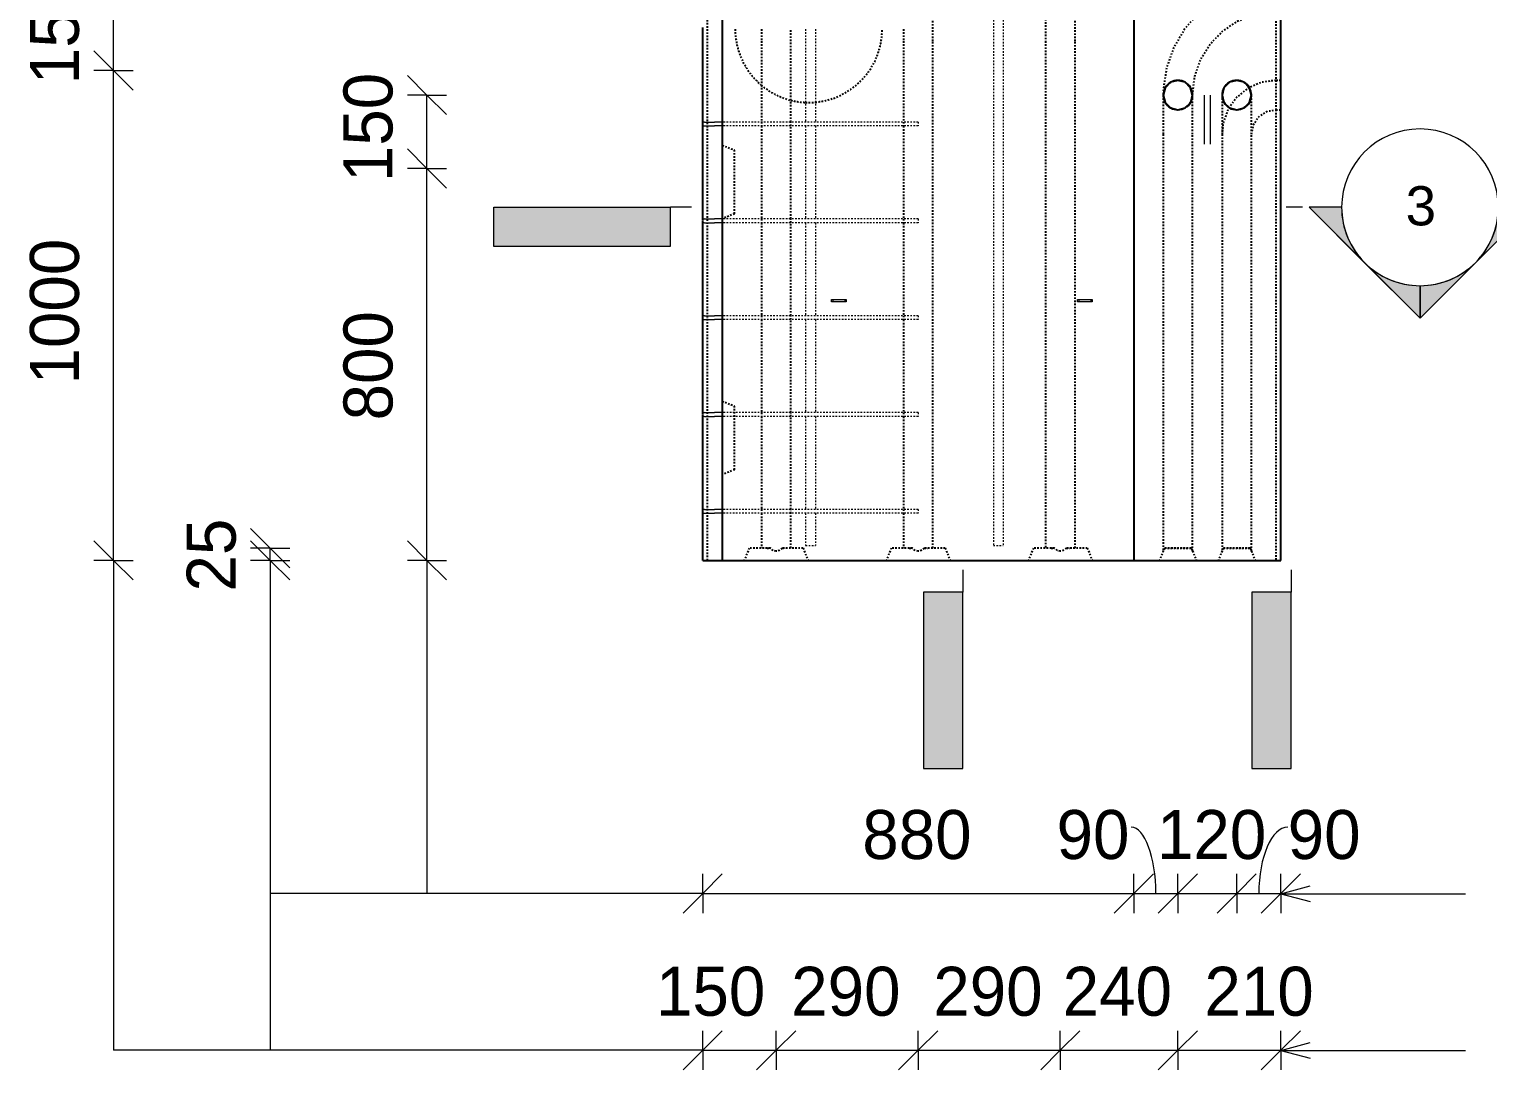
# Model space of a CAD drawing. Header units: millimetres. Extents: x -17195 to -5258, y -2447 to 8056.
# Drawn here: x -14268 to -11291, y -2435 to -310 of the extents above; entities that cross this region are included whole.
import ezdxf

# ---------------------------------------------------------------- set-up
doc = ezdxf.new("R2010")
doc.units = ezdxf.units.MM
doc.linetypes.add('Dash', pattern=[6.36, 3.18, -3.18])
for name, color, linetype, lineweight in [('A-ANNO-DIMS', 211, 'Continuous', 9), ('A-ANNO-DIMS-40', 211, 'Continuous', 9), ('A-DETL-MBND', 5, 'Continuous', 18), ('A-GENM', 13, 'Continuous', 18), ('A-WALL', 113, 'Continuous', 25), ('A-WALL-HDLN', 110, 'Dash', 25), ('G-ANNO-SYMB', 111, 'Continuous', 9), ('G-ANNO-TEXT', 231, 'Continuous', 9), ('S-RBAR', 171, 'Continuous', 18)]:
    doc.layers.add(name, color=color, linetype=linetype, lineweight=lineweight)
doc.styles.add('Arial', font='arial.ttf', dxfattribs={"height": 80})
doc.styles.add('Nirmala UI Semilight', font='NirmalaS.ttf', dxfattribs={"height": 100})
doc.dimstyles.new('Arrow_Filled_-_2_5_NI_UI', dxfattribs={"dimscale": 304.8, "dimtxt": 104.736395, "dimasz": 0.262467, "dimexe": 0.131234, "dimexo": 0.0625, "dimgap": 0.131234, "dimtad": 1, "dimdec": 4, "dimzin": 0, "dimdsep": 46, "dimtxsty": 'Nirmala UI Semilight', "dimblk1": 'OBLIQUE', "dimblk2": 'OBLIQUE', "dimsah": 1, "dimcen": 0.09, "dimazin": 0, "dimtfac": 1, "dimtdec": 4, "dimtix": 1, "dimtmove": 0, "dimatfit": 3, "dimfxl": 0.131234, "dimfxlon": 1, "dimtvp": 1, "dimtolj": 1, "dimtzin": 0, "dimarcsym": 2})
doc.dimstyles.new('Arrow_Filled_-_2_5_NI_UI_1', dxfattribs={"dimscale": 304.8, "dimtxt": 104.736395, "dimasz": 0.262467, "dimexe": 0.131234, "dimexo": 0.0625, "dimgap": 0.131234, "dimtad": 1, "dimdec": 4, "dimzin": 0, "dimdsep": 46, "dimtxsty": 'Nirmala UI Semilight', "dimblk1": 'OBLIQUE', "dimblk2": 'OBLIQUE', "dimsah": 1, "dimcen": 0.09, "dimazin": 0, "dimtfac": 1, "dimtdec": 4, "dimtix": 1, "dimtmove": 2, "dimatfit": 3, "dimfxl": 0.131234, "dimfxlon": 1, "dimtvp": 1, "dimtolj": 1, "dimtzin": 0, "dimarcsym": 2})
doc.dimstyles.new('Arrow_Filled_-_2_5_NI_UI_2', dxfattribs={"dimscale": 304.8, "dimtxt": 104.736395, "dimasz": 0.262467, "dimexe": 0.131234, "dimexo": 0.0625, "dimgap": 0.131234, "dimtad": 1, "dimdec": 4, "dimzin": 0, "dimdsep": 46, "dimtxsty": 'Nirmala UI Semilight', "dimblk1": 'OBLIQUE', "dimblk2": 'OBLIQUE', "dimsah": 1, "dimcen": 0.09, "dimazin": 0, "dimtfac": 1, "dimtdec": 4, "dimtix": 1, "dimtmove": 1, "dimatfit": 3, "dimfxl": 0.131234, "dimfxlon": 1, "dimtvp": 1, "dimtolj": 1, "dimtzin": 0, "dimarcsym": 2})

# ---------------------------------------------------------------- blocks, each defined once
blk = doc.blocks.new('RR spread anchor face based - RR-SA-0_7-110-2888042-Elevation Front')
at = {"layer": 'A-GENM'}
for p, q in [((-12630.8, -862.5), (-12628.3, -862.5)), ((-12630.8, -867.5), (-12630.8, -862.5)), ((-12628.3, -862.5), (-12603.3, -862.5)), ((-12628.3, -862.5), (-12628.3, -867.5)), ((-12603.3, -862.5), (-12600.8, -862.5)), ((-12603.3, -862.5), (-12603.3, -867.5)), ((-12600.8, -862.5), (-12600.8, -867.5)), ((-12628.3, -867.5), (-12630.8, -867.5)), ((-12603.3, -867.5), (-12628.3, -867.5)), ((-12600.8, -867.5), (-12603.3, -867.5))]:
    blk.add_line(p, q, dxfattribs=at)
blk = doc.blocks.new('12_7Ø_ Lifting Insert_COLUMN - 12_9Ø Lifting insert-1653057-Elevation Front')
at = {"layer": 'A-GENM', "flags": 128}
for points in [[(-11870.2, 2190), (-11870.2, 2190), (-11870.2, 2189.8), (-11870.2, 2189.6), (-11870.2, 2189.4), (-11870.2, 2189), (-11870.2, 2188.6), (-11870.2, 2188.1), (-11870.2, 2187.5), (-11870.2, 2186.8), (-11870.2, 2186.1), (-11870.2, 2185.2), (-11870.2, 2184.3), (-11870.2, 2183.4), (-11870.2, 2182.4), (-11870.2, 2181.3), (-11870.2, 2180.1), (-11870.2, 2178.9), (-11870.2, 2177.6), (-11870.2, 2176.2), (-11870.2, 2174.8), (-11870.2, 2173.4), (-11870.2, 2171.9), (-11870.2, 2170.3), (-11870.2, 2168.7), (-11870.2, 2167), (-11870.2, 2165.3), (-11870.2, 2163.6), (-11870.2, 2161.8), (-11870.2, 2160), (-11870.2, 2158.1), (-11870.2, 2156.2), (-11870.2, 2154.3), (-11870.2, 2152.4), (-11870.2, 2150.5), (-11870.2, 2148.5), (-11870.2, 2146.5), (-11870.2, 2144.5), (-11870.2, 2142.5), (-11870.2, 2140.5), (-11870.2, 2138.5), (-11870.2, 2136.5), (-11870.2, 2134.6), (-11870.2, 2132.6), (-11870.2, 2130.6), (-11870.2, 2128.6), (-11870.2, 2126.7), (-11870.2, 2124.8), (-11870.2, 2122.9), (-11870.2, 2121), (-11870.2, 2119.2), (-11870.2, 2117.4), (-11870.2, 2115.6), (-11870.2, 2113.9), (-11870.2, 2112.2), (-11870.2, 2110.6), (-11870.2, 2109), (-11870.2, 2107.4), (-11870.2, 2105.9), (-11870.2, 2104.5), (-11870.2, 2103.1), (-11870.2, 2101.8), (-11870.2, 2100.5), (-11870.2, 2099.4), (-11870.2, 2098.2), (-11870.2, 2097.2), (-11870.2, 2096.2), (-11870.2, 2095.2), (-11870.2, 2094.4), (-11870.2, 2093.6), (-11870.2, 2092.9), (-11870.2, 2092.3), (-11870.2, 2091.7), (-11870.2, 2091.2), (-11870.2, 2090.8), (-11870.2, 2090.5), (-11870.2, 2090.3), (-11870.2, 2090.1), (-11870.2, 2090), (-11870.2, 2090)], [(-11857.5, 2090), (-11857.5, 2090), (-11857.5, 2090.2), (-11857.5, 2090.4), (-11857.5, 2090.6), (-11857.5, 2091), (-11857.5, 2091.4), (-11857.5, 2091.9), (-11857.5, 2092.5), (-11857.5, 2093.2), (-11857.5, 2093.9), (-11857.5, 2094.8), (-11857.5, 2095.7), (-11857.5, 2096.6), (-11857.5, 2097.6), (-11857.5, 2098.7), (-11857.5, 2099.9), (-11857.5, 2101.1), (-11857.5, 2102.4), (-11857.5, 2103.8), (-11857.5, 2105.2), (-11857.5, 2106.6), (-11857.5, 2108.1), (-11857.5, 2109.7), (-11857.5, 2111.3), (-11857.5, 2113), (-11857.5, 2114.7), (-11857.5, 2116.4), (-11857.5, 2118.2), (-11857.5, 2120), (-11857.5, 2121.9), (-11857.5, 2123.8), (-11857.5, 2125.7), (-11857.5, 2127.6), (-11857.5, 2129.5), (-11857.5, 2131.5), (-11857.5, 2133.5), (-11857.5, 2135.5), (-11857.5, 2137.5), (-11857.5, 2139.5), (-11857.5, 2141.5), (-11857.5, 2143.5), (-11857.5, 2145.4), (-11857.5, 2147.4), (-11857.5, 2149.4), (-11857.5, 2151.4), (-11857.5, 2153.3), (-11857.5, 2155.2), (-11857.5, 2157.1), (-11857.5, 2159), (-11857.5, 2160.8), (-11857.5, 2162.6), (-11857.5, 2164.4), (-11857.5, 2166.1), (-11857.5, 2167.8), (-11857.5, 2169.4), (-11857.5, 2171), (-11857.5, 2172.6), (-11857.5, 2174.1), (-11857.5, 2175.5), (-11857.5, 2176.9), (-11857.5, 2178.2), (-11857.5, 2179.5), (-11857.5, 2180.6), (-11857.5, 2181.8), (-11857.5, 2182.8), (-11857.5, 2183.8), (-11857.5, 2184.8), (-11857.5, 2185.6), (-11857.5, 2186.4), (-11857.5, 2187.1), (-11857.5, 2187.7), (-11857.5, 2188.3), (-11857.5, 2188.8), (-11857.5, 2189.2), (-11857.5, 2189.5), (-11857.5, 2189.7), (-11857.5, 2189.9), (-11857.5, 2190), (-11857.5, 2190)]]:
    blk.add_lwpolyline(points, dxfattribs=at)
blk = doc.blocks.new('Detail View - M_Section Tail - Filled Horizontal-14034-Elevation Front')
at = {"layer": 'G-ANNO-SYMB'}
blk.add_hatch(color=256, dxfattribs=at).paths.add_polyline_path([(-12959.8, -754.2), (-12959.8, -674.2), (-13319.8, -674.2), (-13319.8, -754.2)])
for p, q in [((-13319.8, -754.2), (-13319.8, -674.2)), ((-13319.8, -674.2), (-12959.8, -674.2)), ((-12959.8, -674.2), (-12959.8, -754.2)), ((-12959.8, -754.2), (-13319.8, -754.2))]:
    blk.add_line(p, q, dxfattribs=at)
blk = doc.blocks.new('Detail View - M_Section Head - Filled SHOP DWG-1002450-Elevation Front')
at = {"layer": 'G-ANNO-SYMB'}
h = blk.add_hatch(color=256, dxfattribs=at)
edge = h.paths.add_edge_path()
edge.add_line((-11655.9, -674.2), (-11589.7, -674.2))
edge.add_arc((-11429.7, -674.2), 160, 180, 225)
edge.add_line((-11542.8, -787.3), (-11655.9, -674.2))
h = blk.add_hatch(color=256, dxfattribs=at)
edge = h.paths.add_edge_path()
edge.add_line((-11203.4, -674.2), (-11316.5, -787.3))
edge.add_arc((-11429.7, -674.2), 160, 315, 360)
edge.add_line((-11269.7, -674.2), (-11203.4, -674.2))
h = blk.add_hatch(color=256, dxfattribs=at)
edge = h.paths.add_edge_path()
edge.add_line((-11429.7, -900.5), (-11542.8, -787.3))
edge.add_arc((-11429.7, -674.2), 160, 225, 270)
edge.add_line((-11429.7, -834.2), (-11429.7, -900.5))
h = blk.add_hatch(color=256, dxfattribs=at)
edge = h.paths.add_edge_path()
edge.add_line((-11429.7, -900.5), (-11429.7, -834.2))
edge.add_arc((-11429.7, -674.2), 160, 270, 315)
edge.add_line((-11316.5, -787.3), (-11429.7, -900.5))
for p, q in [((-11429.7, -900.5), (-11655.9, -674.2)), ((-11589.7, -674.2), (-11655.9, -674.2)), ((-11655.9, -674.2), (-11542.8, -787.3)), ((-11589.7, -674.2), (-11655.9, -674.2)), ((-11429.7, -900.5), (-11203.4, -674.2)), ((-11316.5, -787.3), (-11203.4, -674.2)), ((-11269.7, -674.2), (-11203.4, -674.2)), ((-11203.4, -674.2), (-11269.7, -674.2)), ((-11542.8, -787.3), (-11429.7, -900.5)), ((-11429.7, -900.5), (-11316.5, -787.3)), ((-11429.7, -834.2), (-11429.7, -900.5)), ((-11429.7, -900.5), (-11429.7, -834.2))]:
    blk.add_line(p, q, dxfattribs=at)
for start, end in [(360, 180), (180, 360), (180, 225), (315, 0), (225, 270), (270, 315)]:
    blk.add_arc((-11429.7, -674.2), 160, start, end, dxfattribs=at)
blk = doc.blocks.new('DIMBLOCK16-Elevation Front')
at = {"layer": 'A-ANNO-DIMS-40'}
for p, q in [((-12893.8, -2395.3), (-12853.8, -2355.3)), ((-12893.8, -2395.3), (-12893.8, -2355.3)), ((-12743.8, -2395.3), (-12703.8, -2355.3)), ((-12743.8, -2395.3), (-12743.8, -2355.3)), ((-12893.8, -2395.3), (-12933.8, -2435.3)), ((-12893.8, -2395.3), (-12743.8, -2395.3)), ((-12893.8, -2395.3), (-12893.8, -2435.3)), ((-12743.8, -2395.3), (-12783.8, -2435.3)), ((-12743.8, -2395.3), (-12743.8, -2435.3))]:
    blk.add_line(p, q, dxfattribs=at)
at = {"layer": 'A-ANNO-DIMS-40', "color": 0, "insert": (-12989.1, -2224.8), "char_height": 100, "width": 246.797, "attachment_point": 1, "line_spacing_factor": 1.142579, "style": 'Nirmala UI Semilight'}
blk.add_mtext('150', dxfattribs=at)
blk = doc.blocks.new('_Oblique')
at = {"color": 0, "linetype": 'ByBlock', "lineweight": -2}
blk.add_line((-0.5, -0.5), (0.5, 0.5), dxfattribs=at)
blk = doc.blocks.new('DIMBLOCK17-Elevation Front')
at = {"layer": 'A-ANNO-DIMS-40'}
for p, q in [((-12743.8, -2395.3), (-12703.8, -2355.3)), ((-12743.8, -2395.3), (-12743.8, -2355.3)), ((-12453.8, -2395.3), (-12413.8, -2355.3)), ((-12453.8, -2395.3), (-12453.8, -2355.3)), ((-12743.8, -2395.3), (-12783.8, -2435.3)), ((-12743.8, -2395.3), (-12453.8, -2395.3)), ((-12743.8, -2395.3), (-12743.8, -2435.3)), ((-12453.8, -2395.3), (-12493.8, -2435.3)), ((-12453.8, -2395.3), (-12453.8, -2435.3))]:
    blk.add_line(p, q, dxfattribs=at)
at = {"layer": 'A-ANNO-DIMS-40', "color": 0, "insert": (-12713.1, -2224.8), "char_height": 100, "width": 274.219, "attachment_point": 1, "line_spacing_factor": 1.142579, "style": 'Nirmala UI Semilight'}
blk.add_mtext('290', dxfattribs=at)
blk = doc.blocks.new('DIMBLOCK18-Elevation Front')
at = {"layer": 'A-ANNO-DIMS-40'}
for p, q in [((-12453.8, -2395.3), (-12413.8, -2355.3)), ((-12453.8, -2395.3), (-12453.8, -2355.3)), ((-12163.8, -2395.3), (-12123.8, -2355.3)), ((-12163.8, -2395.3), (-12163.8, -2355.3)), ((-12453.8, -2395.3), (-12493.8, -2435.3)), ((-12453.8, -2395.3), (-12163.8, -2395.3)), ((-12453.8, -2395.3), (-12453.8, -2435.3)), ((-12163.8, -2395.3), (-12203.8, -2435.3)), ((-12163.8, -2395.3), (-12163.8, -2435.3))]:
    blk.add_line(p, q, dxfattribs=at)
at = {"layer": 'A-ANNO-DIMS-40', "color": 0, "insert": (-12423.1, -2224.8), "char_height": 100, "width": 274.219, "attachment_point": 1, "line_spacing_factor": 1.142579, "style": 'Nirmala UI Semilight'}
blk.add_mtext('290', dxfattribs=at)
blk = doc.blocks.new('DIMBLOCK19-Elevation Front')
at = {"layer": 'A-ANNO-DIMS-40'}
for p, q in [((-12163.8, -2395.3), (-12123.8, -2355.3)), ((-12163.8, -2395.3), (-12163.8, -2355.3)), ((-11923.8, -2395.3), (-11883.8, -2355.3)), ((-11923.8, -2395.3), (-11923.8, -2355.3)), ((-12163.8, -2395.3), (-12203.8, -2435.3)), ((-12163.8, -2395.3), (-11923.8, -2395.3)), ((-12163.8, -2395.3), (-12163.8, -2435.3)), ((-11923.8, -2395.3), (-11963.8, -2435.3)), ((-11923.8, -2395.3), (-11923.8, -2435.3))]:
    blk.add_line(p, q, dxfattribs=at)
at = {"layer": 'A-ANNO-DIMS-40', "color": 0, "insert": (-12159, -2224.8), "char_height": 100, "width": 276.504, "attachment_point": 1, "line_spacing_factor": 1.142579, "style": 'Nirmala UI Semilight'}
blk.add_mtext('240', dxfattribs=at)
blk = doc.blocks.new('DIMBLOCK20-Elevation Front')
at = {"layer": 'A-ANNO-DIMS-40'}
for p, q in [((-11923.8, -2395.3), (-11883.8, -2355.3)), ((-11923.8, -2395.3), (-11923.8, -2355.3)), ((-11713.8, -2395.3), (-11673.8, -2355.3)), ((-11713.8, -2395.3), (-11713.8, -2355.3)), ((-11923.8, -2395.3), (-11963.8, -2435.3)), ((-11923.8, -2395.3), (-11713.8, -2395.3)), ((-11923.8, -2395.3), (-11923.8, -2435.3)), ((-11713.8, -2395.3), (-11753.8, -2435.3)), ((-11713.8, -2395.3), (-11713.8, -2435.3))]:
    blk.add_line(p, q, dxfattribs=at)
at = {"layer": 'A-ANNO-DIMS-40', "color": 0, "insert": (-11869.7, -2224.8), "char_height": 100, "width": 246.797, "attachment_point": 1, "line_spacing_factor": 1.142579, "style": 'Nirmala UI Semilight'}
blk.add_mtext('210', dxfattribs=at)
blk = doc.blocks.new('DIMBLOCK21-Elevation Front')
at = {"layer": 'A-ANNO-DIMS-40'}
for p, q in [((-12893.8, -2075.3), (-12853.8, -2035.3)), ((-12893.8, -2075.3), (-12893.8, -2035.3)), ((-12013.8, -2075.3), (-11973.8, -2035.3)), ((-12013.8, -2075.3), (-12013.8, -2035.3)), ((-12893.8, -2075.3), (-12933.8, -2115.3)), ((-12893.8, -2075.3), (-12013.8, -2075.3)), ((-12893.8, -2075.3), (-12893.8, -2115.3)), ((-12013.8, -2075.3), (-12053.8, -2115.3)), ((-12013.8, -2075.3), (-12013.8, -2115.3))]:
    blk.add_line(p, q, dxfattribs=at)
at = {"layer": 'A-ANNO-DIMS-40', "color": 0, "insert": (-12568.1, -1904.8), "char_height": 100, "width": 274.219, "attachment_point": 1, "line_spacing_factor": 1.142579, "style": 'Nirmala UI Semilight'}
blk.add_mtext('880', dxfattribs=at)
blk = doc.blocks.new('DIMBLOCK22-Elevation Front')
at = {"layer": 'A-ANNO-DIMS-40'}
for p, q in [((-12013.8, -2075.3), (-11973.8, -2035.3)), ((-12013.8, -2075.3), (-12013.8, -2035.3)), ((-11923.8, -2075.3), (-11883.8, -2035.3)), ((-11923.8, -2075.3), (-11923.8, -2035.3)), ((-12013.8, -2075.3), (-12053.8, -2115.3)), ((-12013.8, -2075.3), (-11923.8, -2075.3)), ((-12013.8, -2075.3), (-12013.8, -2115.3)), ((-11923.8, -2075.3), (-11963.8, -2115.3)), ((-11923.8, -2075.3), (-11923.8, -2115.3))]:
    blk.add_line(p, q, dxfattribs=at)
blk.add_ellipse((-12019.2, -2075.3), major_axis=(0, 135.2), ratio=0.372426, start_param=4.712389, end_param=6.283185, dxfattribs=at)
at = {"layer": 'A-ANNO-DIMS-40', "color": 0, "insert": (-12171.5, -1904.8), "char_height": 100, "width": 182.813, "attachment_point": 1, "line_spacing_factor": 1.142579, "style": 'Nirmala UI Semilight'}
blk.add_mtext('90', dxfattribs=at)
blk = doc.blocks.new('DIMBLOCK23-Elevation Front')
at = {"layer": 'A-ANNO-DIMS-40'}
for p, q in [((-11923.8, -2075.3), (-11883.8, -2035.3)), ((-11923.8, -2075.3), (-11923.8, -2035.3)), ((-11803.8, -2075.3), (-11763.8, -2035.3)), ((-11803.8, -2075.3), (-11803.8, -2035.3)), ((-11923.8, -2075.3), (-11963.8, -2115.3)), ((-11923.8, -2075.3), (-11803.8, -2075.3)), ((-11923.8, -2075.3), (-11923.8, -2115.3)), ((-11803.8, -2075.3), (-11843.8, -2115.3)), ((-11803.8, -2075.3), (-11803.8, -2115.3))]:
    blk.add_line(p, q, dxfattribs=at)
at = {"layer": 'A-ANNO-DIMS-40', "color": 0, "insert": (-11966.6, -1904.8), "char_height": 100, "width": 246.797, "attachment_point": 1, "line_spacing_factor": 1.142579, "style": 'Nirmala UI Semilight'}
blk.add_mtext('120', dxfattribs=at)
blk = doc.blocks.new('DIMBLOCK24-Elevation Front')
at = {"layer": 'A-ANNO-DIMS-40'}
for p, q in [((-11803.8, -2075.3), (-11763.8, -2035.3)), ((-11803.8, -2075.3), (-11803.8, -2035.3)), ((-11713.8, -2075.3), (-11673.8, -2035.3)), ((-11713.8, -2075.3), (-11713.8, -2035.3)), ((-11803.8, -2075.3), (-11843.8, -2115.3)), ((-11803.8, -2075.3), (-11713.8, -2075.3)), ((-11803.8, -2075.3), (-11803.8, -2115.3)), ((-11713.8, -2075.3), (-11753.8, -2115.3)), ((-11713.8, -2075.3), (-11713.8, -2115.3))]:
    blk.add_line(p, q, dxfattribs=at)
blk.add_ellipse((-11699.7, -2075.3), major_axis=(0, 135.2), ratio=0.437154, start_param=0, end_param=1.570796, dxfattribs=at)
at = {"layer": 'A-ANNO-DIMS-40', "color": 0, "insert": (-11699.7, -1904.8), "char_height": 100, "width": 182.813, "attachment_point": 1, "line_spacing_factor": 1.142579, "style": 'Nirmala UI Semilight'}
blk.add_mtext('90', dxfattribs=at)
blk = doc.blocks.new('DIMBLOCK25-Elevation Front')
at = {"layer": 'A-ANNO-DIMS-40'}
for p, q in [((-13456.5, -595), (-13496.5, -555)), ((-13456.5, -595), (-13496.5, -595)), ((-13456.5, -1395), (-13456.5, -595)), ((-13456.5, -595), (-13416.5, -635)), ((-13456.5, -595), (-13416.5, -595)), ((-13456.5, -1395), (-13496.5, -1355)), ((-13456.5, -1395), (-13496.5, -1395)), ((-13456.5, -1395), (-13416.5, -1435)), ((-13456.5, -1395), (-13416.5, -1395))]:
    blk.add_line(p, q, dxfattribs=at)
at = {"layer": 'A-ANNO-DIMS-40', "color": 0, "insert": (-13626.9, -1109.3), "char_height": 100, "width": 274.219, "attachment_point": 1, "rotation": 90, "line_spacing_factor": 1.142579, "style": 'Nirmala UI Semilight'}
blk.add_mtext('800', dxfattribs=at)
blk = doc.blocks.new('DIMBLOCK26-Elevation Front')
at = {"layer": 'A-ANNO-DIMS-40'}
for p, q in [((-13456.5, -445), (-13496.5, -405)), ((-13456.5, -445), (-13496.5, -445)), ((-13456.5, -595), (-13456.5, -445)), ((-13456.5, -445), (-13416.5, -485)), ((-13456.5, -445), (-13416.5, -445)), ((-13456.5, -595), (-13496.5, -555)), ((-13456.5, -595), (-13496.5, -595)), ((-13456.5, -595), (-13416.5, -635)), ((-13456.5, -595), (-13416.5, -595))]:
    blk.add_line(p, q, dxfattribs=at)
at = {"layer": 'A-ANNO-DIMS-40', "color": 0, "insert": (-13626.9, -622.8), "char_height": 100, "width": 246.797, "attachment_point": 1, "rotation": 90, "line_spacing_factor": 1.142579, "style": 'Nirmala UI Semilight'}
blk.add_mtext('150', dxfattribs=at)
blk = doc.blocks.new('DIMBLOCK27-Elevation Front')
at = {"layer": 'A-ANNO-DIMS-40'}
for p, q in [((-13776.5, -1370), (-13816.5, -1330)), ((-13776.5, -1395), (-13816.5, -1355)), ((-13776.5, -1370), (-13816.5, -1370)), ((-13776.5, -1395), (-13816.5, -1395)), ((-13776.5, -1395), (-13776.5, -1370)), ((-13776.5, -1370), (-13736.5, -1410)), ((-13776.5, -1370), (-13736.5, -1370)), ((-13776.5, -1395), (-13736.5, -1435)), ((-13776.5, -1395), (-13736.5, -1395))]:
    blk.add_line(p, q, dxfattribs=at)
at = {"layer": 'A-ANNO-DIMS-40', "color": 0, "insert": (-13946.9, -1458.7), "char_height": 100, "width": 182.813, "attachment_point": 1, "rotation": 90, "line_spacing_factor": 1.142579, "style": 'Nirmala UI Semilight'}
blk.add_mtext('25', dxfattribs=at)
blk = doc.blocks.new('DIMBLOCK28-Elevation Front')
at = {"layer": 'A-ANNO-DIMS-40'}
for p, q in [((-14096.5, -395), (-14136.5, -355)), ((-14096.5, -395), (-14136.5, -395)), ((-14096.5, -1395), (-14096.5, -395)), ((-14096.5, -395), (-14056.5, -435)), ((-14096.5, -395), (-14056.5, -395)), ((-14096.5, -1395), (-14136.5, -1355)), ((-14096.5, -1395), (-14136.5, -1395)), ((-14096.5, -1395), (-14056.5, -1435)), ((-14096.5, -1395), (-14056.5, -1395))]:
    blk.add_line(p, q, dxfattribs=at)
at = {"layer": 'A-ANNO-DIMS-40', "color": 0, "insert": (-14266.9, -1035.9), "char_height": 100, "width": 338.203, "attachment_point": 1, "rotation": 90, "line_spacing_factor": 1.142579, "style": 'Nirmala UI Semilight'}
blk.add_mtext('1000', dxfattribs=at)
blk = doc.blocks.new('DIMBLOCK29-Elevation Front')
at = {"layer": 'A-ANNO-DIMS-40'}
for p, q in [((-14096.5, -245), (-14136.5, -205)), ((-14096.5, -245), (-14136.5, -245)), ((-14096.5, -395), (-14096.5, -245)), ((-14096.5, -245), (-14056.5, -285)), ((-14096.5, -245), (-14056.5, -245)), ((-14096.5, -395), (-14136.5, -355)), ((-14096.5, -395), (-14136.5, -395)), ((-14096.5, -395), (-14056.5, -435)), ((-14096.5, -395), (-14056.5, -395))]:
    blk.add_line(p, q, dxfattribs=at)
at = {"layer": 'A-ANNO-DIMS-40', "color": 0, "insert": (-14266.9, -422.8), "char_height": 100, "width": 246.797, "attachment_point": 1, "rotation": 90, "line_spacing_factor": 1.142579, "style": 'Nirmala UI Semilight'}
blk.add_mtext('150', dxfattribs=at)

msp = doc.modelspace()

# ---------------------------------------------------------------- linework, layer by layer
at = {"layer": 'A-DETL-MBND'}
for p, q in [((-14096.46081, -1395), (-14096.46081, -2395.26533)), ((-13776.46081, -1395), (-13776.46081, -2395.26533)), ((-13456.46081, -1395), (-13456.46081, -2075.26533)), ((-12893.80383, -2075.26533), (-13776.46081, -2075.26533)), ((-12893.80383, -2395.26533), (-14096.46081, -2395.26533))]:
    msp.add_line(p, q, dxfattribs=at)
at = {"layer": 'A-WALL'}
for p, q in [((-11713.80383, -1395), (-11713.80383, 3040)), ((-12013.80383, 752.79376), (-12013.80383, -1395)), ((-12853.80383, 740), (-12853.80383, -1395)), ((-12893.80383, -503.29316), (-12893.80383, -307.33184)), ((-12893.80383, -701.0015), (-12893.80383, -505.04017)), ((-12893.80383, -898.70983), (-12893.80383, -702.7485)), ((-12893.80383, -1096.41816), (-12893.80383, -900.45684)), ((-12893.80383, -1294.1265), (-12893.80383, -1098.16517)), ((-12893.80383, -1395), (-12893.80383, -1295.8735)), ((-12893.80383, -1395), (-11713.80383, -1395))]:
    msp.add_line(p, q, dxfattribs=at)
at = {"layer": 'A-WALL', "flags": 128}
for points in [[(-11923.80383, -415), (-11938.83834, -419.03919), (-11949.82436, -430.06909), (-11953.80383, -445)], [(-11893.80383, -445), (-11897.84302, -429.96549), (-11908.87292, -418.97947), (-11923.80383, -415)], [(-11803.80383, -415), (-11818.83834, -419.03919), (-11829.82436, -430.06909), (-11833.80383, -445)], [(-11773.80383, -445), (-11777.84302, -429.96549), (-11788.87292, -418.97947), (-11803.80383, -415)], [(-11953.80383, -445), (-11949.76464, -460.03451), (-11938.73474, -471.02053), (-11923.80383, -475)], [(-11923.80383, -475), (-11908.76932, -470.96081), (-11897.7833, -459.93091), (-11893.83862, -445.13053)], [(-11833.80383, -445), (-11829.76464, -460.03451), (-11818.73474, -471.02053), (-11803.80383, -475)], [(-11803.80383, -475), (-11788.76932, -470.96081), (-11777.7833, -459.93091), (-11773.83862, -445.13053)], [(-11893.80383, -448.71254), (-11893.80383, -448.22689), (-11893.80383, -447.73917)], [(-11773.80383, -448.71254), (-11773.80383, -448.22689), (-11773.80383, -447.73917)]]:
    msp.add_lwpolyline(points, dxfattribs=at)
at = {"layer": 'A-WALL'}
for centre, start, end in [((-11923.80383, -445), 90.7227693, 119.42205112), ((-11923.80383, -445), 61.01893022, 89.26614841), ((-11803.80383, -445), 90.7227693, 119.42205112), ((-11803.80383, -445), 61.01893022, 89.26614841), ((-11923.80383, -445), 150.68649768, 179.60535936), ((-11923.80383, -445), 180.4444818, 209.70316142), ((-11923.80383, -445), 120.8347708, 149.60069992), ((-11923.80383, -445), 30.83543756, 59.60001266), ((-11923.80383, -445), 0.39156527, 29.75661471), ((-11923.80383, -445), 330.73877595, 359.55201511), ((-11923.80383, -445), 359.78961331, 0), ((-11803.80383, -445), 150.68649768, 179.60535936), ((-11803.80383, -445), 180.4444818, 209.70316142), ((-11803.80383, -445), 120.8347708, 149.60069992), ((-11803.80383, -445), 30.83543756, 59.60001266), ((-11803.80383, -445), 0.39156527, 29.75661471), ((-11803.80383, -445), 330.73877595, 359.55201511), ((-11803.80383, -445), 359.78961331, 0), ((-11923.80383, -445), 210.81679284, 239.61923057), ((-11923.80383, -445), 241.01732796, 269.26778334), ((-11923.80383, -445), 270.72113191, 299.42370512), ((-11923.80383, -445), 300.81588598, 329.6201653), ((-11803.80383, -445), 210.81679284, 239.61923057), ((-11803.80383, -445), 241.01732796, 269.26778334), ((-11803.80383, -445), 270.72113191, 299.42370512), ((-11803.80383, -445), 300.81588598, 329.6201653)]:
    msp.add_arc(centre, 30, start, end, dxfattribs=at)
at = {"layer": 'A-WALL-HDLN'}
for p, q in [((-12883.80125, -1395), (-12883.80125, 739.95039)), ((-11723.76681, -275.04961), (-11723.76681, -414.95039)), ((-12713.80383, -500.11706), (-12713.80383, -310.50794)), ((-12773.80383, -335), (-12773.80383, -500.11706)), ((-12483.80383, -335), (-12483.80383, -500.11706)), ((-12423.80383, -1370), (-12423.80383, -335)), ((-12193.80383, -335), (-12193.80383, -1370)), ((-12133.80383, -1370), (-12133.80383, -335)), ((-11713.85344, -415), (-11723.80383, -415)), ((-11723.76681, -415.04961), (-11723.76681, -474.95039)), ((-11893.80383, -447.72607), (-11893.80383, -445.38007)), ((-11773.80383, -447.72607), (-11773.80383, -445.38007)), ((-11723.80383, -475), (-11713.85344, -475)), ((-11723.76681, -475.04961), (-11723.76681, -1395)), ((-12893.80383, -504.28003), (-12893.80383, -504.05331)), ((-12773.80383, -500.21628), (-12773.80383, -508.11706)), ((-12713.80383, -508.11706), (-12713.80383, -500.21628)), ((-12483.80383, -500.21628), (-12483.80383, -508.11706)), ((-12773.80383, -508.21628), (-12773.80383, -697.82539)), ((-12713.80383, -697.82539), (-12713.80383, -508.21628)), ((-12483.80383, -508.21628), (-12483.80383, -697.82539)), ((-11953.80383, -525), (-11953.80383, -1376.12478)), ((-11893.80383, -1376.12478), (-11893.80383, -525)), ((-11833.80383, -525), (-11833.80383, -1376.12478)), ((-11773.80383, -1376.12478), (-11773.80383, -525)), ((-12853.75422, -547.51984), (-12828.80383, -557.5)), ((-12828.80383, -687.5), (-12828.80383, -557.5)), ((-12893.80383, -701.98836), (-12893.80383, -701.76164)), ((-12828.80383, -687.5), (-12853.75422, -697.48016)), ((-12773.80383, -697.92461), (-12773.80383, -705.82539)), ((-12773.80383, -705.92461), (-12773.80383, -895.53372)), ((-12713.80383, -705.82539), (-12713.80383, -697.92461)), ((-12713.80383, -895.53372), (-12713.80383, -705.92461)), ((-12483.80383, -697.92461), (-12483.80383, -705.82539)), ((-12483.80383, -705.92461), (-12483.80383, -895.53372)), ((-12893.80383, -899.69669), (-12893.80383, -899.46997)), ((-12773.80383, -895.63294), (-12773.80383, -903.53372)), ((-12773.80383, -903.63294), (-12773.80383, -1093.24206)), ((-12713.80383, -903.53372), (-12713.80383, -895.63294)), ((-12713.80383, -1093.24206), (-12713.80383, -903.63294)), ((-12483.80383, -895.63294), (-12483.80383, -903.53372)), ((-12483.80383, -903.63294), (-12483.80383, -1093.24206)), ((-12853.75422, -1070.01984), (-12828.80383, -1080)), ((-12893.80383, -1097.40503), (-12893.80383, -1097.17831)), ((-12828.80383, -1210), (-12828.80383, -1080)), ((-12773.80383, -1093.34128), (-12773.80383, -1101.24206)), ((-12773.80383, -1101.34128), (-12773.80383, -1290.95039)), ((-12713.80383, -1101.24206), (-12713.80383, -1093.34128)), ((-12713.80383, -1290.95039), (-12713.80383, -1101.34128)), ((-12483.80383, -1093.34128), (-12483.80383, -1101.24206)), ((-12483.80383, -1101.34128), (-12483.80383, -1290.95039)), ((-12828.80383, -1210), (-12853.75422, -1219.98016)), ((-12893.80383, -1295.11336), (-12893.80383, -1294.88664)), ((-12773.80383, -1291.04961), (-12773.80383, -1298.95039)), ((-12773.80383, -1299.04961), (-12773.80383, -1370)), ((-12713.80383, -1298.95039), (-12713.80383, -1291.04961)), ((-12713.80383, -1370), (-12713.80383, -1299.04961)), ((-12483.80383, -1291.04961), (-12483.80383, -1298.95039)), ((-12483.80383, -1299.04961), (-12483.80383, -1370)), ((-12798.80383, -1370), (-12808.80383, -1395)), ((-12755.79341, -1370), (-12798.80383, -1370)), ((-12762.40611, -1370), (-12755.79341, -1370)), ((-12731.81425, -1370), (-12725.20155, -1370)), ((-12688.80383, -1370), (-12731.81425, -1370)), ((-12688.80383, -1370), (-12678.80383, -1395)), ((-12508.80383, -1370), (-12518.80383, -1395)), ((-12465.79341, -1370), (-12508.80383, -1370)), ((-12472.40611, -1370), (-12465.79341, -1370)), ((-12441.81425, -1370), (-12435.20155, -1370)), ((-12398.80383, -1370), (-12441.81425, -1370)), ((-12398.80383, -1370), (-12388.80383, -1395)), ((-12218.80383, -1370), (-12228.78399, -1394.95039)), ((-12175.79341, -1370), (-12218.80383, -1370)), ((-12182.40611, -1370), (-12175.79341, -1370)), ((-12151.81425, -1370), (-12145.20155, -1370)), ((-12108.80383, -1370), (-12151.81425, -1370)), ((-12108.80383, -1370), (-12098.82367, -1394.95039)), ((-11951.30383, -1370), (-11961.30383, -1395)), ((-11951.34749, -1370.23438), (-11896.26017, -1370.23438)), ((-11896.30383, -1370), (-11951.30383, -1370)), ((-11896.30383, -1370), (-11886.30383, -1395)), ((-11831.30383, -1370), (-11841.30383, -1395)), ((-11831.34749, -1370.23438), (-11776.26017, -1370.23438)), ((-11776.30383, -1370), (-11831.30383, -1370)), ((-11776.30383, -1370), (-11766.30383, -1395))]:
    msp.add_line(p, q, dxfattribs=at)
at = {"layer": 'A-WALL-HDLN', "flags": 128}
for points in [[(-11723.80383, -215), (-11767.14685, -219.12087), (-11808.93674, -231.33581), (-11847.676, -251.20711), (-11881.97647, -278.02271), (-11910.60905, -310.82172), (-11932.54771, -348.42882), (-11947.00632, -389.49642), (-11953.46678, -432.55292), (-11953.79087, -444.52151)], [(-12423.80383, -335), (-12423.80383, -308.13961), (-12423.80383, -283.7275), (-12423.80383, -263.98882), (-12423.80383, -250.72272), (-12423.80383, -250.06314)], [(-12193.80383, -245.38007), (-12193.80383, -249.10169), (-12193.80383, -261.03291), (-12193.80383, -279.70613), (-12193.80383, -303.41931), (-12193.80383, -330.01104), (-12193.80383, -335)], [(-12133.80383, -335), (-12133.80383, -308.13961), (-12133.80383, -283.7275), (-12133.80383, -263.98882), (-12133.80383, -250.72272), (-12133.80383, -250.06314)], [(-11893.78097, -444.79354), (-11889.68732, -407.81576), (-11877.53715, -372.43233), (-11857.94174, -340.56332), (-11831.8501, -313.75213), (-11800.52582, -293.29721), (-11765.48594, -280.18919), (-11728.42741, -275.06289), (-11723.80383, -275)], [(-12773.80383, -310.50794), (-12773.80383, -330.01104), (-12773.80383, -335)], [(-12483.80383, -310.50794), (-12483.80383, -330.01104), (-12483.80383, -335)], [(-11723.80383, -415), (-11753.58235, -419.10741), (-11777.99107, -429.75109)], [(-11953.80383, -445.38007), (-11953.80383, -449.09776), (-11953.80383, -460.97126), (-11953.80383, -479.40413), (-11953.80383, -502.50802), (-11953.80383, -525)], [(-11833.80383, -445.38007), (-11833.80383, -449.09776), (-11833.80383, -460.97126), (-11833.80383, -479.40413), (-11833.80383, -502.50802), (-11833.80383, -525)], [(-11778.08455, -429.79186), (-11781.13699, -431.12291), (-11804.40999, -450.14917), (-11821.6633, -474.76531), (-11831.60844, -503.13298), (-11833.75486, -524.51219)], [(-11893.80383, -525), (-11893.80383, -499.72451), (-11893.80383, -477.03834), (-11893.80383, -459.26556), (-11893.80383, -448.72559)], [(-11773.80383, -525), (-11773.80383, -499.72451), (-11773.80383, -477.03834), (-11773.80383, -459.26556), (-11773.80383, -448.72559)], [(-11773.75503, -524.76327), (-11769.72723, -505.22524), (-11758.16218, -488.67502), (-11740.99451, -478.04811), (-11723.80383, -475)], [(-12743.80383, -1376.25), (-12746.88194, -1375.85417), (-12749.92755, -1374.67088), (-12752.90853, -1372.71259), (-12755.79341, -1370)], [(-12731.81425, -1370), (-12734.69913, -1372.71259), (-12737.68011, -1374.67088), (-12740.72572, -1375.85417), (-12743.80383, -1376.25)], [(-12453.80383, -1376.25), (-12456.88194, -1375.85417), (-12459.92755, -1374.67088), (-12462.90853, -1372.71259), (-12465.79341, -1370)], [(-12441.81425, -1370), (-12444.69913, -1372.71259), (-12447.68011, -1374.67088), (-12450.72572, -1375.85417), (-12453.80383, -1376.25)], [(-12163.80383, -1376.25), (-12166.88194, -1375.85417), (-12169.92755, -1374.67088), (-12172.90853, -1372.71259), (-12175.79341, -1370)], [(-12151.81425, -1370), (-12154.69913, -1372.71259), (-12157.68011, -1374.67088), (-12160.72572, -1375.85417), (-12163.80383, -1376.25)]]:
    msp.add_lwpolyline(points, dxfattribs=at)
at = {"layer": 'A-WALL-HDLN'}
for start, end in [(180.10861992, 229.63739034), (275.26914526, 359.89138008), (229.68529739, 255.91229355), (255.95062873, 267.50340347), (267.54173865, 270), (270, 275.23081008)]:
    msp.add_arc((-12677.39177, -310.22681), 150, start, end, dxfattribs=at)
at = {"layer": 'G-ANNO-SYMB'}
for p, q in [((-12916.41738, -674.17605), (-12959.78395, -674.17605)), ((-11669.6748, -674.17605), (-11702.90885, -674.17605)), ((-12362.77503, -1414.50524), (-12362.77503, -1460.26803)), ((-11692.77503, -1414.50524), (-11692.77503, -1460.26803))]:
    msp.add_line(p, q, dxfattribs=at)
at = {"layer": 'G-ANNO-TEXT', "color": 7}
for p, q in [((-11713.81741, -2075.5871), (-11653.81741, -2059.51014)), ((-11713.81741, -2075.5871), (-11653.81741, -2091.66405)), ((-11713.81741, -2075.5871), (-11337.00341, -2075.5871)), ((-11713.81741, -2395.5871), (-11653.81741, -2379.51014)), ((-11713.81741, -2395.5871), (-11653.81741, -2411.66405)), ((-11713.81741, -2395.5871), (-11337.00341, -2395.5871))]:
    msp.add_line(p, q, dxfattribs=at)
at = {"layer": 'S-RBAR', "linetype": 'Dash'}
for p, q in [((-12300.36633, -260.04338), (-12300.36633, -1365)), ((-12280.36633, -260.04338), (-12280.36633, -1365)), ((-12683.80383, -310.45833), (-12683.80383, -500.16667)), ((-12663.80383, -310.45833), (-12663.80383, -500.16667)), ((-12453.86675, -500.16667), (-12853.75422, -500.16667)), ((-12453.86675, -500.16667), (-12453.86675, -508.16667)), ((-12453.86675, -508.16667), (-12853.75422, -508.16667)), ((-12683.80383, -508.16667), (-12683.80383, -697.875)), ((-12663.80383, -508.16667), (-12663.80383, -697.875)), ((-12453.86675, -697.875), (-12853.75422, -697.875)), ((-12453.86675, -705.875), (-12853.75422, -705.875)), ((-12683.80383, -705.875), (-12683.80383, -895.58333)), ((-12663.80383, -705.875), (-12663.80383, -895.58333)), ((-12453.86675, -697.875), (-12453.86675, -705.875)), ((-12453.86675, -895.58333), (-12853.75422, -895.58333)), ((-12453.86675, -903.58333), (-12853.75422, -903.58333)), ((-12683.80383, -903.58333), (-12683.80383, -1093.29167)), ((-12663.80383, -903.58333), (-12663.80383, -1093.29167)), ((-12453.86675, -895.58333), (-12453.86675, -903.58333)), ((-12828.85344, -1093.29167), (-12853.75422, -1093.29167)), ((-12828.85344, -1101.29167), (-12853.75422, -1101.29167)), ((-12453.86675, -1093.29167), (-12828.75422, -1093.29167)), ((-12453.86675, -1101.29167), (-12828.75422, -1101.29167)), ((-12683.80383, -1101.29167), (-12683.80383, -1291)), ((-12663.80383, -1101.29167), (-12663.80383, -1291)), ((-12453.86675, -1093.29167), (-12453.86675, -1101.29167)), ((-12453.86675, -1291), (-12853.75422, -1291)), ((-12453.86675, -1299), (-12853.75422, -1299)), ((-12683.80383, -1299), (-12683.80383, -1365)), ((-12663.80383, -1299), (-12663.80383, -1365)), ((-12453.86675, -1291), (-12453.86675, -1299)), ((-12683.80383, -1365), (-12663.80383, -1365)), ((-12300.36633, -1365), (-12280.36633, -1365))]:
    msp.add_line(p, q, dxfattribs=at)
at = {"layer": 'S-RBAR'}
for p, q in [((-12889.86879, -500.16667), (-12869.86879, -500.16667)), ((-12853.85344, -500.16667), (-12869.86879, -500.16667)), ((-12889.86879, -508.16667), (-12869.86879, -508.16667)), ((-12853.85344, -508.16667), (-12869.86879, -508.16667)), ((-12889.86879, -697.875), (-12869.86879, -697.875)), ((-12889.86879, -705.875), (-12869.86879, -705.875)), ((-12853.85344, -697.875), (-12869.86879, -697.875)), ((-12853.85344, -705.875), (-12869.86879, -705.875)), ((-12889.86879, -895.58333), (-12869.86879, -895.58333)), ((-12889.86879, -903.58333), (-12869.86879, -903.58333)), ((-12853.85344, -895.58333), (-12869.86879, -895.58333)), ((-12853.85344, -903.58333), (-12869.86879, -903.58333)), ((-12889.86879, -1093.29167), (-12869.86879, -1093.29167)), ((-12889.86879, -1101.29167), (-12869.86879, -1101.29167)), ((-12853.85344, -1093.29167), (-12869.86879, -1093.29167)), ((-12853.85344, -1101.29167), (-12869.86879, -1101.29167)), ((-12889.86879, -1291), (-12869.86879, -1291)), ((-12889.86879, -1299), (-12869.86879, -1299)), ((-12853.85344, -1291), (-12869.86879, -1291)), ((-12853.85344, -1299), (-12869.86879, -1299))]:
    msp.add_line(p, q, dxfattribs=at)
for centre in [(-12889.86879, -504.16667), (-12889.86879, -701.875), (-12889.86879, -899.58333), (-12889.86879, -1097.29167), (-12889.86879, -1295)]:
    msp.add_arc(centre, 4, 90, 270, dxfattribs=at)

# ---------------------------------------------------------------- block references
at = {"layer": 'A-GENM'}
for name, p in [('12_7Ø_ Lifting Insert_COLUMN - 12_9Ø Lifting insert-1653057-Elevation Front', (0, -2635)), ('RR spread anchor face based - RR-SA-0_7-110-2888042-Elevation Front', (0, 0)), ('RR spread anchor face based - RR-SA-0_7-110-2888042-Elevation Front', (502, 0))]:
    msp.add_blockref(name, p, dxfattribs=at)
at = {"layer": 'G-ANNO-SYMB'}
for name in ['Detail View - M_Section Head - Filled SHOP DWG-1002450-Elevation Front', 'Detail View - M_Section Tail - Filled Horizontal-14034-Elevation Front']:
    msp.add_blockref(name, (0, 0), dxfattribs=at)
at = {"layer": 'G-ANNO-SYMB', "extrusion": (0, 0, -1), "rotation": 90.00000000000077}
for p in [(11688.59898, 11499.51592), (11018.59898, 11499.51592)]:
    msp.add_blockref('Detail View - M_Section Tail - Filled Horizontal-14034-Elevation Front', p, dxfattribs=at)

# ---------------------------------------------------------------- texts
at = {"layer": 'G-ANNO-SYMB', "insert": (-11459.02798, -631.10898), "char_height": 80, "width": 76.962, "attachment_point": 1, "style": 'Arial'}
msp.add_mtext('3', dxfattribs=at)

# ---------------------------------------------------------------- dimensions: what is measured, and where the dimension line sits
at = {"layer": 'A-ANNO-DIMS'}
for base, p1, p2, override, picture, middle in [((-14096.46081, -245), (-14056.46081, -395), (-14056.46081, -245), {"dimpost": '<>', "dimfxl": 150}, 'DIMBLOCK29-Elevation Front', (-14188.41339, -320)), ((-14096.46081, -395), (-14056.46081, -1395), (-14056.46081, -395), {"dimpost": '<>', "dimfxl": 1000}, 'DIMBLOCK28-Elevation Front', (-14188.41339, -895)), ((-13456.46081, -445), (-13416.46081, -595), (-13416.46081, -445), {"dimpost": '<>', "dimfxl": 150}, 'DIMBLOCK26-Elevation Front', (-13548.41339, -520)), ((-13456.46081, -595), (-13416.46081, -1395), (-13416.46081, -595), {"dimpost": '<>', "dimfxl": 800}, 'DIMBLOCK25-Elevation Front', (-13548.13445, -995)), ((-13776.46081, -1370), (-13736.46081, -1395), (-13736.46081, -1370), {"dimpost": '<>', "dimfxl": 25}, 'DIMBLOCK27-Elevation Front', (-13868.13445, -1382.5))]:
    dim = msp.add_linear_dim(base=base, p1=p1, p2=p2, angle=90, dimstyle='Arrow_Filled_-_2_5_NI_UI', override=override, dxfattribs=at)
    dim.commit()
    dim.dimension.update_dxf_attribs({"geometry": picture, "text_midpoint": middle})
for base, p1, p2, override, picture, middle in [((-12013.80383, -2075.26533), (-12893.80383, -2035.26533), (-12013.80383, -2035.26533), {"dimpost": '<>', "dimfxl": 880}, 'DIMBLOCK21-Elevation Front', (-12453.80383, -1983.59169)), ((-11803.80383, -2075.26533), (-11923.80383, -2035.26533), (-11803.80383, -2035.26533), {"dimpost": '<>', "dimfxl": 120}, 'DIMBLOCK23-Elevation Front', (-11863.80383, -1983.31275)), ((-12453.80383, -2395.26533), (-12743.80383, -2355.26533), (-12453.80383, -2355.26533), {"dimpost": '<>', "dimfxl": 290}, 'DIMBLOCK17-Elevation Front', (-12598.80383, -2303.55682)), ((-12163.80383, -2395.26533), (-12453.80383, -2355.26533), (-12163.80383, -2355.26533), {"dimpost": '<>', "dimfxl": 290}, 'DIMBLOCK18-Elevation Front', (-12308.80383, -2303.55682)), ((-11923.80383, -2395.26533), (-12163.80383, -2355.26533), (-11923.80383, -2355.26533), {"dimpost": '<>', "dimfxl": 240}, 'DIMBLOCK19-Elevation Front', (-12043.80383, -2303.59169))]:
    dim = msp.add_linear_dim(base=base, p1=p1, p2=p2, dimstyle='Arrow_Filled_-_2_5_NI_UI', override=override, dxfattribs=at)
    dim.commit()
    dim.dimension.update_dxf_attribs({"geometry": picture, "text_midpoint": middle})
for base, p1, p2, dimstyle, override, picture, middle in [((-11923.80383, -2075.26533), (-12013.80383, -2035.26533), (-11923.80383, -2035.26533), 'Arrow_Filled_-_2_5_NI_UI_2', {"dimpost": '<>', "dimfxl": 90}, 'DIMBLOCK22-Elevation Front', (-12080.09897, -1971.46323)), ((-11713.80383, -2075.26533), (-11803.80383, -2035.26533), (-11713.80383, -2035.26533), 'Arrow_Filled_-_2_5_NI_UI_2', {"dimpost": '<>', "dimfxl": 90}, 'DIMBLOCK24-Elevation Front', (-11608.28775, -1971.46323)), ((-12743.80383, -2395.26533), (-12893.80383, -2355.26533), (-12743.80383, -2355.26533), 'Arrow_Filled_-_2_5_NI_UI_1', {"dimpost": '<>', "dimfxl": 150}, 'DIMBLOCK16-Elevation Front', (-12865.73162, -2291.46323)), ((-11713.80383, -2395.26533), (-11923.80383, -2355.26533), (-11713.80383, -2355.26533), 'Arrow_Filled_-_2_5_NI_UI_1', {"dimpost": '<>', "dimfxl": 210}, 'DIMBLOCK20-Elevation Front', (-11746.34797, -2291.46323))]:
    dim = msp.add_linear_dim(base=base, p1=p1, p2=p2, dimstyle=dimstyle, override=override, dxfattribs=at)
    dim.commit()
    dim.dimension.update_dxf_attribs({"geometry": picture, "text_midpoint": middle, "dimtype": 160})

doc.saveas('drawing.dxf')
